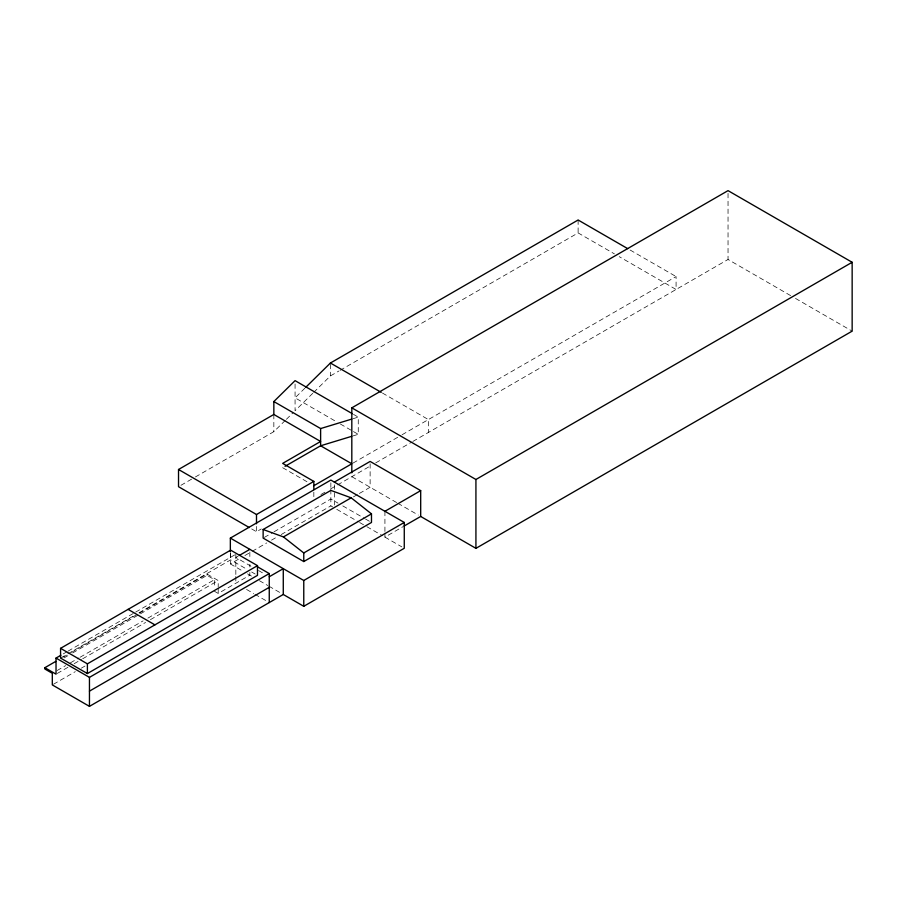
<?xml version="1.0" encoding="UTF-8"?>
<svg xmlns="http://www.w3.org/2000/svg" width="897" height="897" viewBox="0 0 897 897"><rect width="100%" height="100%" fill="white"/><g stroke="black" fill="none" stroke-linecap="round" stroke-linejoin="round"><path stroke-width="0.67" stroke-dasharray="4.49 3.36" d="M304.89 388.177L295.068 397.853L335.601 421.254M195.423 476.946L273.843 431.67L285.414 420.267M286.378 419.314L293.14 412.654M312.739 393.335L295.068 410.759L295.068 383.288M313.726 392.37L330.421 375.921L338.875 371.033M340.086 370.338L578.117 232.917L614.4 253.862M180.936 485.311L194.212 477.641M353.014 463.087L400.869 435.46M402.069 434.765L676.08 276.568L676.08 289.473L619.233 256.654M251.698 528.95L256.497 531.719L261.274 528.961M320.958 494.505L325.712 491.758M330.455 489.022L336.386 485.591M337.575 484.907L370.954 465.633M375.742 462.874L411.633 442.154M412.833 441.459L728.039 259.48L790.694 295.651M264.346 537.404L272.811 532.515M274.022 531.82L330.858 499.001L338.023 503.139M63.272 653.891L66.894 651.794M68.094 651.099L134.46 612.786M135.671 612.09L234.622 554.963M60.57 658.073L66.602 654.586M67.813 653.891L134.158 615.589M138.979 612.808L230.652 559.874L246.978 569.303M63.003 657.232L66.636 655.135M71.48 652.332L138.037 613.907M139.248 613.212L207.028 574.08L218.206 580.527L218.206 586.986M238.165 556.095L235.833 557.452L251.351 566.411M64.214 657.815L67.847 655.718M72.691 652.926L139.248 614.501M140.459 613.795L207.028 575.369L214.473 579.675L214.473 587.412M230.35 553.045L230.35 563.921L240.037 558.326M244.881 555.535L250.936 552.036M252.147 551.33L266.678 542.943M271.522 540.151L276.366 537.348M281.21 534.556L330.858 505.897L334.357 507.915M353.429 496.893L358.206 494.146M359.394 493.451L370.125 487.262L370.125 461.439M57.139 670.508L65.616 665.619M70.459 662.816L78.925 657.927M80.136 657.232L143.072 620.892M147.915 618.1L214.473 579.675M57.24 673.468L68.127 667.177M74.182 663.679L81.448 659.486M82.659 658.79L145.583 622.451M150.427 619.659L218.206 580.527M53.517 684.22L75.303 671.64M81.347 668.153L84.98 666.056M214.473 591.291L218.206 593.444L249.848 575.168L249.848 572.454M384.925 533.031L384.925 537.112L402.809 526.786M353.07 418.697L358.262 417.116L358.262 434.327L353.07 435.908M795.516 298.432L852.15 331.139M630.12 250.028L676.08 276.568M382.425 393.032L428.385 419.572L428.385 432.477M353.485 414.369L358.262 417.116M340.367 424.012L352.297 430.896M353.485 431.58L358.262 434.327M396.62 502.555L351.815 476.688L351.815 474.109M397.82 503.251L418.282 515.069M282.656 467.696L307.85 482.238M342.8 505.908L364.317 518.32M365.505 519.015L371.481 522.458M336.756 509.305L358.43 521.819M359.641 522.514L365.662 525.99M366.862 526.685L382.514 535.722M384.925 537.112L401.845 546.878M258.515 570.537L264.48 573.99M251.642 572.006L255.152 574.024M230.35 563.921L242.964 571.198M247.55 573.845L252.236 576.547M259.39 580.684L267.755 585.506M268.943 586.201L280.884 593.096M246.574 589.464L253.739 593.601M254.927 594.296L266.869 601.181M728.039 193.382L728.039 259.48M578.117 220L578.117 232.917M384.925 511.29L384.925 531.674M334.357 484.817L334.357 505.202M330.858 482.799L330.858 488.226M330.858 489.594L330.858 505.897M330.421 364.305L330.421 375.921M313.838 492.161L313.838 497.319M273.843 414.459L273.843 431.67M256.497 526.427L256.497 531.719M249.848 552.07L249.848 558.865M249.848 564.303L249.848 567.016M235.833 554.268L235.833 575.112M235.833 576.468L235.833 583.263M230.652 552.933L230.652 559.874M218.206 588.275L218.206 593.444M207.028 574.08L207.028 575.369"/><path stroke-width="1.35" d="M249.299 527.559L178.525 486.701L178.525 469.49L273.843 414.459L273.843 401.553L295.068 380.642L352.297 413.674M305.866 387.201L330.421 363.016L578.117 220L627.698 248.637M351.815 472.82L351.815 407.843L728.039 190.635L852.15 262.283L852.15 331.139L475.926 548.347L420.693 516.459L403.998 526.091M285.022 466.328L320.621 445.775L351.77 436.301M178.525 469.49L256.497 514.508L313.838 481.397L313.838 489.571M313.838 485.703L351.815 463.783L320.621 445.775L320.621 428.564L273.843 401.553M230.35 551.689L230.35 538.099L330.858 480.074L404.267 522.458L404.267 548.28L303.769 606.305L283.273 594.476L89.453 706.365L52.306 684.916L52.306 673.299L44.85 668.994L44.85 667.704L55.737 661.414M334.357 482.093L370.125 461.439L420.693 490.637L420.693 516.459M263.135 529.499L330.858 490.401L351.164 497.824L371.481 513.858L371.481 522.458L303.769 561.556L263.135 538.099L263.135 529.499L283.452 536.922L303.769 552.956L303.769 561.556M60.57 648.34L230.652 550.153L257.484 565.648L257.484 575.369L87.401 673.557L60.57 658.073L60.57 648.34L87.401 663.836L257.484 565.648M44.85 667.704L56.029 674.163L56.029 658.073L60.861 655.281M239.331 555.422L249.848 549.356M283.452 536.922L351.164 497.824M303.769 552.956L371.481 513.858M56.029 658.073L89.453 677.37L269.257 573.564L269.257 602.56M269.257 576.749L283.273 568.653L283.273 594.476M384.925 511.29L420.693 490.637M89.453 691.139L269.257 587.333M351.815 407.843L475.926 479.491L852.15 262.283M230.35 538.099L303.769 580.482L404.267 522.458M320.621 428.564L351.77 419.09M330.421 363.016L381.214 392.337M273.843 414.459L320.621 441.47L282.656 463.39L313.838 481.397M257.316 566.669L269.257 573.564M128.08 609.366L154.912 624.861M475.926 479.491L475.926 548.347M303.769 580.482L303.769 606.305M256.497 514.508L256.497 523.77M89.453 677.37L89.453 706.365M87.401 663.836L87.401 673.557"/></g></svg>
